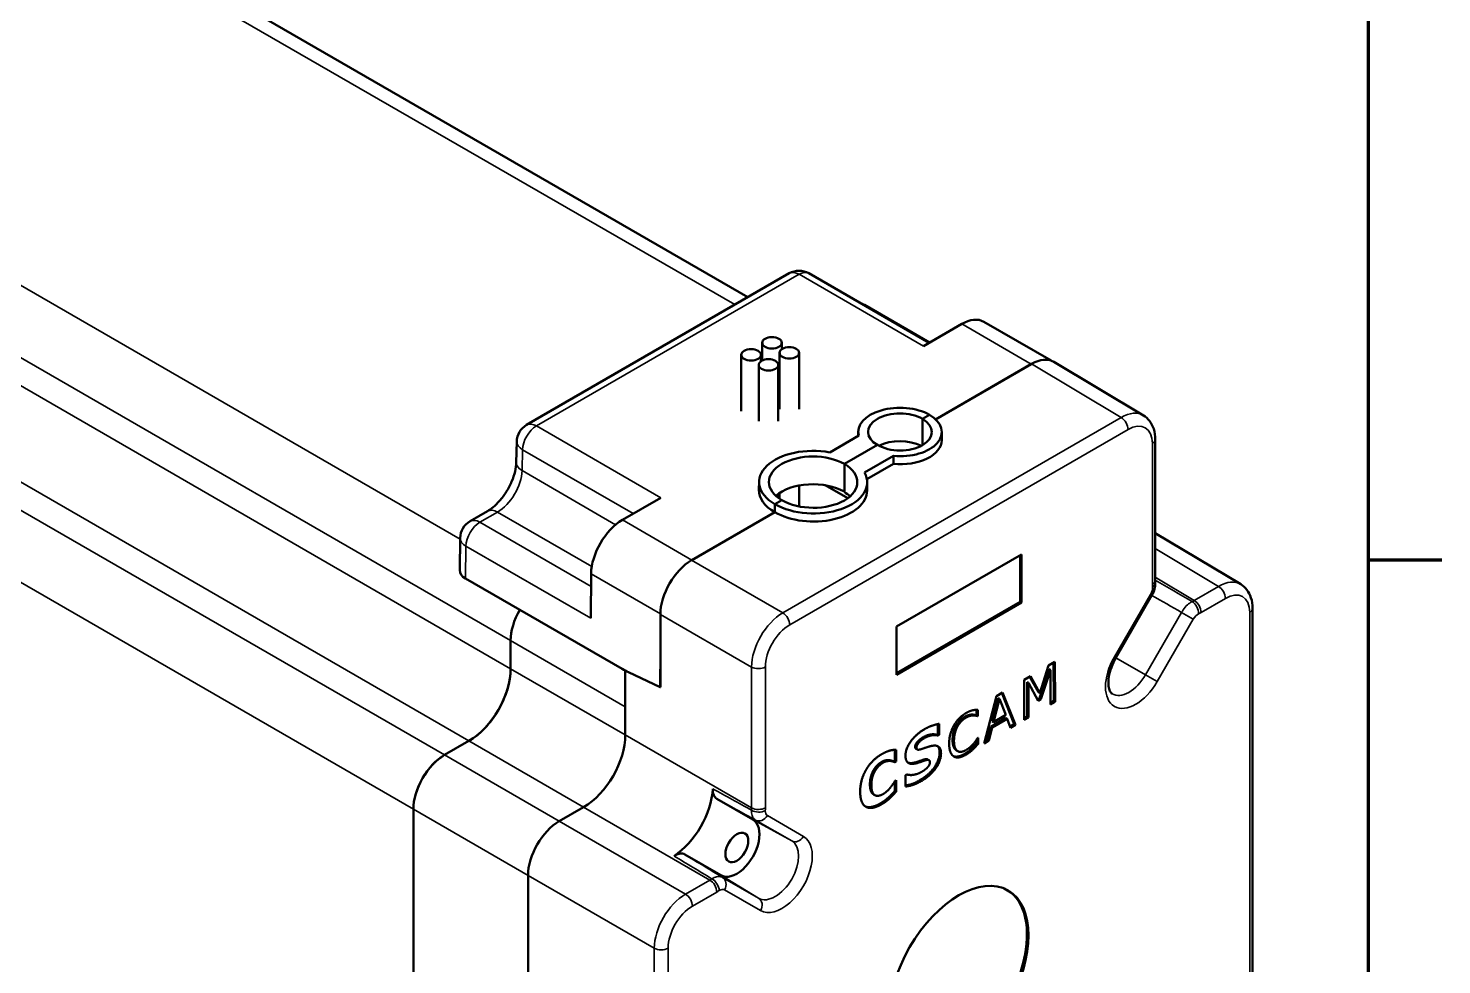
# Model space of a CAD drawing. Header units: millimetres. Extents: x 933 to 3019, y -139 to 594.
# Drawn here: x 1583 to 1726.8, y 410.6 to 505.9 of the extents above; entities that cross this region are included whole.
import ezdxf

# ---------------------------------------------------------------- set-up
doc = ezdxf.new("R2010")
doc.units = ezdxf.units.MM
doc.header["$LTSCALE"] = 2
doc.layers.get('0').update_dxf_attribs({"lineweight": 25})
for name, color, linetype, lineweight in [('경계(ISO)', 7, 'Continuous', 70), ('외형선(ISO)', 7, 'Continuous', 50), ('좁은 외형선(ISO)', 7, 'Continuous', 35)]:
    doc.layers.add(name, color=color, linetype=linetype, lineweight=lineweight)

# ---------------------------------------------------------------- blocks, each defined once
blk = doc.blocks.new('경계 Default Border')
at = {"layer": '경계(ISO)'}
blk.add_line((410, 222.75), (413.9, 222.75), dxfattribs=at)
at = {"layer": '경계(ISO)', "flags": 128}
blk.add_lwpolyline([(10, 10), (10, 287), (410, 287), (410, 10), (10, 10)], dxfattribs=at)

msp = doc.modelspace()

# ---------------------------------------------------------------- linework, layer by layer
at = {"layer": '외형선(ISO)'}
for p, q in [((1656.1807, 478.5132), (1584.0853, 520.1375)), ((1633.6631, 465.5127), (1660.3846, 480.9404)), ((1662.3846, 480.9404), (1674.6242, 473.8738)), ((1674.6738, 473.9024), (1668.0417, 477.7315)), ((1677.9431, 475.7899), (1674.0385, 473.5356)), ((1687.0275, 472.0669), (1680.1931, 476.0128)), ((1657.6297, 472.0652), (1657.6297, 473.8701)), ((1659.6297, 473.2194), (1659.6297, 473.8701)), ((1655.5084, 466.9298), (1655.5084, 472.6453)), ((1657.5084, 471.9946), (1657.5084, 472.6453)), ((1659.3975, 467.134), (1659.3975, 472.8494)), ((1661.3975, 467.134), (1661.3975, 472.8494)), ((1685.0422, 471.7236), (1675.2746, 466.0843)), ((1696.4324, 466.4837), (1687.3116, 471.935)), ((1657.2762, 465.9092), (1657.2762, 471.6247)), ((1659.2762, 465.9092), (1659.2762, 471.6247)), ((1685.0141, 471.7075), (1675.2746, 466.0843)), ((1674.6565, 466.544), (1673.9494, 466.1357)), ((1673.9494, 466.1357), (1674.6565, 466.544)), ((1673.9494, 463.4589), (1673.9494, 466.1357)), ((1667.4016, 464.8392), (1667.392, 464.3911)), ((1675.9013, 463.971), (1675.9013, 464.7875)), ((1632.6156, 461.6969), (1632.6636, 463.8258)), ((1667.4532, 464.4264), (1664.5088, 462.7264)), ((1669.3532, 463.4821), (1665.9944, 461.5429)), ((1665.9944, 461.5429), (1669.3532, 463.4821)), ((1697.629, 449.7074), (1697.629, 464.0321)), ((1668.0443, 460.6674), (1670.9888, 462.3673)), ((1670.9888, 461.5508), (1670.9888, 462.3673)), ((1665.9944, 458.6852), (1665.9944, 461.5429)), ((1670.9888, 461.5508), (1668.2862, 459.9905)), ((1657.3129, 459.745), (1657.2954, 458.9286)), ((1661.3975, 457.2251), (1661.3975, 459.3515)), ((1664.0534, 459.3821), (1666.3408, 458.0614)), ((1668.3124, 458.8616), (1668.3124, 459.6781)), ((1647.3169, 458.1079), (1643.4123, 455.8536)), ((1658.911, 456.6368), (1658.9234, 457.4604)), ((1659.6305, 457.8687), (1658.9234, 457.4604)), ((1658.9234, 457.4604), (1659.6305, 457.8687)), ((1658.9234, 456.6439), (1658.9234, 457.4604)), ((1659.2762, 458.0991), (1659.2762, 458.5112)), ((1659.3975, 458.0138), (1659.3975, 458.5937)), ((1629.6932, 456.7457), (1627.9074, 455.7146)), ((1658.9234, 456.6439), (1650.4554, 451.7549)), ((1658.911, 456.6368), (1650.4834, 451.7711)), ((1706.3319, 449.3016), (1697.629, 454.5032)), ((1626.9076, 454.0128), (1626.8579, 450.7267)), ((1671.2843, 445.0011), (1684.0122, 452.3496)), ((1683.8708, 452.2679), (1683.8708, 447.5322)), ((1684.0122, 452.3496), (1684.0122, 447.4506)), ((1640.2305, 450.3744), (1640.1964, 445.8462)), ((1643.3984, 440.6886), (1627.4436, 449.9001)), ((1683.8708, 447.5322), (1671.2843, 440.2654)), ((1684.0122, 447.4506), (1671.2843, 440.1021)), ((1684.0122, 447.4506), (1683.8708, 447.5322)), ((1693.6266, 441.8276), (1697.2953, 448.182)), ((1647.2735, 446.2438), (1647.2735, 438.8441)), ((1707.5285, 446.85), (1707.5285, 407.0981)), ((1671.2843, 440.1021), (1671.2843, 445.0011)), ((1632.0399, 440.7145), (1632.0399, 443.5722)), ((1632.0399, 440.7145), (1632.0399, 443.5722)), ((1647.2735, 442.5694), (1647.2454, 438.8279)), ((1643.7071, 440.5104), (1643.7143, 440.5145)), ((1643.8824, 440.4285), (1643.7071, 440.5104)), ((1643.7071, 433.9782), (1643.7071, 440.5104)), ((1647.2454, 438.8279), (1644.0149, 440.364)), ((1686.8159, 440.6617), (1685.8496, 437.7028)), ((1685.8742, 438.2393), (1686.772, 441.038)), ((1686.9574, 440.58), (1685.9911, 437.6212)), ((1686.772, 441.038), (1687.4242, 441.42)), ((1686.9574, 440.58), (1686.8159, 440.6617)), ((1686.9794, 437.0769), (1686.9574, 440.58)), ((1687.2839, 441.3378), (1687.3084, 437.4341)), ((1687.4242, 441.42), (1687.4498, 437.3524)), ((1647.2454, 438.8279), (1647.2735, 438.8441)), ((1684.2784, 439.5776), (1684.9191, 439.9528)), ((1684.304, 435.5099), (1684.2784, 439.5776)), ((1684.7207, 439.27), (1684.5792, 439.3517)), ((1684.5792, 439.3517), (1684.6012, 435.8485)), ((1684.7207, 439.27), (1684.7426, 435.7669)), ((1685.7111, 437.4572), (1684.7207, 439.27)), ((1684.8468, 439.9105), (1685.7328, 438.3209)), ((1684.9191, 439.9528), (1685.8742, 438.2393)), ((1680.2101, 433.1151), (1681.4717, 437.9366)), ((1681.6363, 437.7243), (1681.0254, 435.3602)), ((1681.7777, 437.6426), (1681.1669, 435.2785)), ((1681.4717, 437.9366), (1682.1009, 438.3051)), ((1681.7777, 437.6426), (1681.6363, 437.7243)), ((1682.4108, 436.0071), (1681.7777, 437.6426)), ((1682.0123, 438.2533), (1683.2722, 435.073)), ((1682.1009, 438.3051), (1683.4136, 434.9914)), ((1685.8496, 437.7028), (1685.643, 437.5818)), ((1685.9911, 437.6212), (1685.7111, 437.4572)), ((1685.8742, 438.2393), (1685.7328, 438.3209)), ((1685.9911, 437.6212), (1685.8496, 437.7028)), ((1687.3084, 437.4341), (1686.9783, 437.2408)), ((1687.4498, 437.3524), (1686.9794, 437.0769)), ((1687.4498, 437.3524), (1687.3084, 437.4341)), ((1643.7071, 433.9784), (1643.7071, 436.8361)), ((1679.4443, 435.9868), (1679.4096, 435.9665)), ((1679.5511, 435.8848), (1679.4096, 435.9665)), ((1679.4408, 436.541), (1679.4443, 435.9868)), ((1679.5857, 435.9051), (1679.4443, 435.9868)), ((1679.5857, 435.9051), (1679.5511, 435.8848)), ((1679.5817, 436.546), (1679.5857, 435.9051)), ((1681.1669, 435.2785), (1682.4108, 436.0071)), ((1684.6012, 435.8485), (1684.3029, 435.6738)), ((1684.7426, 435.7669), (1684.304, 435.5099)), ((1684.7426, 435.7669), (1684.6012, 435.8485)), ((1675.498, 435.0813), (1675.5044, 434.0608)), ((1675.6388, 435.1028), (1675.6458, 433.9791)), ((1680.8812, 434.8058), (1680.5448, 433.4757)), ((1681.0226, 434.7241), (1680.6863, 433.394)), ((1682.4195, 435.7068), (1680.8812, 434.8058)), ((1681.0226, 434.7241), (1680.8812, 434.8058)), ((1682.5609, 435.6251), (1681.0226, 434.7241)), ((1681.1669, 435.2785), (1681.0254, 435.3602)), ((1682.5609, 435.6251), (1682.4195, 435.7068)), ((1682.9143, 434.699), (1682.5609, 435.6251)), ((1683.2722, 435.073), (1682.863, 434.8334)), ((1683.4136, 434.9914), (1682.9143, 434.699)), ((1683.4136, 434.9914), (1683.2722, 435.073)), ((1627.7972, 433.366), (1625.3224, 431.9372)), ((1627.7972, 433.366), (1625.3224, 431.9372)), ((1673.6066, 433.2367), (1673.4652, 433.3183)), ((1675.5044, 434.0608), (1675.3867, 433.9918)), ((1675.5281, 433.9102), (1675.3867, 433.9918)), ((1675.6458, 433.9791), (1675.5044, 434.0608)), ((1675.6458, 433.9791), (1675.5281, 433.9102)), ((1679.4598, 433.5092), (1679.4621, 433.1411)), ((1679.6036, 433.0595), (1679.4621, 433.1411)), ((1679.5649, 433.6734), (1679.5996, 433.6937)), ((1679.5996, 433.6937), (1679.6036, 433.0595)), ((1680.6863, 433.394), (1680.2101, 433.1151)), ((1680.5448, 433.4757), (1680.2609, 433.3094)), ((1680.6863, 433.394), (1680.5448, 433.4757)), ((1671.1136, 432.4579), (1671.1204, 431.3641)), ((1671.2544, 432.4659), (1671.2618, 431.2824)), ((1673.4244, 432.4971), (1673.283, 432.5787)), ((1674.6107, 431.4052), (1674.4693, 431.4868)), ((1677.531, 432.3252), (1677.3896, 432.4069)), ((1670.6602, 431.33), (1670.5188, 431.4116)), ((1671.1204, 431.3641), (1670.9957, 431.2911)), ((1671.1372, 431.2094), (1670.9957, 431.2911)), ((1671.2618, 431.2824), (1671.1204, 431.3641)), ((1671.2618, 431.2824), (1671.1372, 431.2094)), ((1671.1335, 429.2767), (1671.1397, 428.2999)), ((1671.1595, 429.3188), (1671.2738, 429.3858)), ((1671.2738, 429.3858), (1671.2811, 428.2183)), ((1672.2024, 429.8947), (1672.3236, 429.9657)), ((1672.2097, 428.7272), (1672.2024, 429.8947)), ((1653.0246, 427.4701), (1656.6846, 425.357)), ((1669.1038, 427.8491), (1668.9624, 427.9307)), ((1670.6733, 427.5824), (1670.5319, 427.664)), ((1671.2811, 428.2183), (1671.1397, 428.2999)), ((1622.1404, 426.4258), (1622.1404, 386.4175)), ((1622.1404, 426.4258), (1622.1404, 386.4175)), ((1636.9895, 425.201), (1639.4647, 426.63)), ((1639.4645, 426.6299), (1636.9896, 425.2011)), ((1653.4196, 419.7019), (1649.7596, 421.8149)), ((1633.8076, 379.6812), (1633.8076, 419.6899)), ((1633.8076, 419.6897), (1633.8076, 379.6814)), ((1647.9931, 416.0388), (1647.9931, 416.0371)), ((1646.747, 413.1981), (1646.7454, 413.199)), ((1648.0667, 412.4754), (1648.0667, 412.4754))]:
    msp.add_line(p, q, dxfattribs=at)
for centre, start, end in [((1661.3846, 479.2083), 60, 120), ((1667.0417, 475.9994), 60, 72.778328), ((1634.6631, 463.7806), 120, 178.706728), ((1628.9074, 453.9826), 120, 179.134019)]:
    msp.add_arc(centre, 2, start, end, dxfattribs=at)
for centre, major_axis, ratio, start_param, end_param in [((1677.9431, 472.1157), (2.25, 3.8971), 0.57735027, 0, 0.78539816), ((1685.0419, 468.0491), (2.2502, 3.8974), 0.5773063, 6.27445933, 7.06854539), ((1671.6513, 464.8089), (-4.25, 0), 0.57735027, 3.92699082, 6.43970855), ((1671.6513, 464.8089), (-3.25, 0), 0.57735027, 3.92699082, 7.06858347), ((1671.6513, 464.8089), (-3.25, 0.0248), 0.58236636, 0.78983831, 3.93143096), ((1671.6513, 464.8089), (-4.25, 0.0324), 0.58236636, 1.41871323, 3.93143096), ((1662.8124, 459.7058), (-5.5, 0), 0.57735027, 4.39885265, 7.06858347), ((1671.6513, 461.9512), (-3.3111, 0), 0.57735027, 3.99531046, 5.4209226), ((1671.6513, 463.9924), (4.25, -0.0324), 0.58236636, 4.56030589, 6.28762545), ((1662.8124, 459.7058), (-4.5, 0), 0.57735027, 3.92699082, 7.06858347), ((1662.8124, 459.7058), (-5.4999, 0.0419), 0.58236636, 0.78983831, 3.45956913), ((1662.8124, 459.7058), (-4.5, 0.0343), 0.58236636, 0.78983831, 3.93143096), ((1662.8124, 458.8893), (-5.5175, 0), 0.57735027, 6.2708424, 7.06858347), ((1662.8124, 458.8893), (5.4999, -0.0419), 0.58236636, 3.93143096, 6.28762545), ((1662.8124, 456.8481), (-4.5611, 0), 0.57735027, 3.940297, 5.69498417), ((1662.8124, 456.8481), (4.5, -0.0343), 0.58236636, 0.58108444, 0.78983831), ((1643.4123, 452.1794), (-2.25, -3.8971), 0.57735027, 3.92699082, 5.4890605), ((1650.4556, 448.0807), (-2.25, -3.8971), 0.57739424, 3.92702889, 5.49774907), ((1628.858, 450.7166), (-2.0002, 0), 0.5773063, 6.27445933, 7.06854539), ((1635.2219, 445.4094), (2.25, 3.8971), 0.57735027, 1.57079633, 2.35619449), ((1635.2219, 445.4094), (-2.25, -3.8971), 0.57735027, 4.71238898, 5.49778714), ((1657.4957, 443.9805), (0.375, 0.6495), 0.57735027, 6.2689484, 6.27112488), ((1657.4957, 443.9805), (-0.375, -0.6495), 0.57735027, 0.02587058, 0.0283316), ((1627.7972, 438.265), (3, 5.1962), 0.57735027, 3.92699082, 5.49778714), ((1627.7972, 438.265), (-3, -5.1962), 0.57735027, 0.78539816, 2.35619449), ((1643.4601, 448.8892), (-4.9339, 8.6983), 0.58236636, 2.36063464, 2.4479011), ((1639.4645, 431.5289), (3, 5.1962), 0.57735027, 3.92699082, 5.49778714), ((1639.4643, 431.529), (3, 5.1962), 0.57739424, 3.92702889, 5.49774907), ((1625.3224, 428.2629), (2.25, 3.8971), 0.57735027, 0.78539816, 2.35619449), ((1625.3224, 428.2629), (-2.25, -3.8971), 0.57735027, 3.92699082, 5.49778714), ((1648.3803, 426.3814), (-3, -5.1962), 0.57739424, 0.8524739, 2.28911875), ((1636.9897, 421.5268), (-2.25, -3.8971), 0.57739424, 3.92702889, 5.49774907), ((1655.0521, 422.5294), (1.6325, 2.8276), 0.57735027, 3.14159265, 6.28318531), ((1677.5068, 409.5652), (5, 8.6603), 0.57735027, 3.09379864, 6.33097932)]:
    msp.add_ellipse(centre, major_axis=major_axis, ratio=ratio, start_param=start_param, end_param=end_param, dxfattribs=at)
for centre, major_axis in [((1656.5084, 472.6453), (-1, 0)), ((1658.6297, 473.8701), (-1, 0)), ((1660.3975, 472.8494), (-1, 0)), ((1658.2762, 471.6247), (-1, 0)), ((1655.0521, 422.5294), (0.825, 1.4289)), ((1677.6483, 409.4835), (5.0087, 8.6754))]:
    msp.add_ellipse(centre, major_axis=major_axis, ratio=0.57735027, dxfattribs=at)
for points, degree, knots in [([(1696.4324, 466.4837), (1696.6752, 466.3385), (1696.888, 466.1428), (1697.2385, 465.6809), (1697.3755, 465.4066), (1697.5763, 464.7789), (1697.629, 464.4119), (1697.629, 464.0321)], 3, [0.000114068, 0.000114068, 0.000114068, 0.000114068, 0.105850468, 0.105850468, 0.218264094, 0.218264094, 0.347550201, 0.347550201, 0.347550201, 0.347550201]), ([(1629.6932, 456.7457), (1629.8695, 456.8475), (1630.0677, 456.9865), (1630.4817, 457.3338), (1630.7026, 457.5502), (1631.1523, 458.0617), (1631.384, 458.3703), (1631.8012, 459.0294), (1631.9897, 459.3896), (1632.2905, 460.0959), (1632.4083, 460.4518), (1632.5676, 461.1171), (1632.6097, 461.4366), (1632.6156, 461.6969)], 3, [0, 0, 0, 0, 0.093864143, 0.093864143, 0.195102064, 0.195102064, 0.31034825, 0.31034825, 0.429528415, 0.429528415, 0.546866284, 0.546866284, 0.66543439, 0.66543439, 0.66543439, 0.66543439]), ([(1697.6344, 449.4653), (1697.6439, 449.2575), (1697.6181, 449.0437), (1697.5063, 448.6115), (1697.4139, 448.3874), (1697.2953, 448.182)], 3, [0, 0, 0, 0, 0.066084122, 0.066084122, 0.137227513, 0.137227513, 0.137227513, 0.137227513]), ([(1706.3319, 449.3016), (1706.5747, 449.1564), (1706.7875, 448.9608), (1707.1379, 448.4988), (1707.275, 448.2245), (1707.4758, 447.5968), (1707.5285, 447.2298), (1707.5285, 446.85)], 3, [0.000114068, 0.000114068, 0.000114068, 0.000114068, 0.105850468, 0.105850468, 0.218264094, 0.218264094, 0.347550201, 0.347550201, 0.347550201, 0.347550201]), ([(1693.6266, 441.8276), (1693.4438, 441.511), (1693.2879, 441.179), (1693.0465, 440.524), (1692.9605, 440.201), (1692.8622, 439.6078), (1692.8483, 439.3367), (1692.8774, 438.8787), (1692.919, 438.6904), (1693.0285, 438.3984), (1693.0953, 438.3013), (1693.1889, 438.2064), (1693.2197, 438.1825), (1693.2522, 438.1628)], 3, [5.49778714, 5.49778714, 5.49778714, 5.49778714, 5.78762421, 5.78762421, 6.07470161, 6.07470161, 6.35400238, 6.35400238, 6.62515786, 6.62515786, 6.91122077, 6.91122077, 7.05624056, 7.05624056, 7.05624056, 7.05624056]), ([(1674.4693, 431.4868), (1674.4569, 431.4939), (1674.3245, 431.546), (1674.0955, 431.4759)], 2, [0.440909689, 0.440909689, 0.440909689, 0.5, 1, 1, 1]), ([(1678.2638, 432.0693), (1677.8771, 431.8428), (1677.2889, 431.7314), (1677.078, 431.8221)], 2, [0, 0, 0, 0.5, 0.932667357, 0.932667357, 0.932667357]), ([(1668.5982, 428.927), (1668.6011, 428.4688), (1668.8169, 428.0147), (1668.9624, 427.9307)], 2, [0, 0, 0, 0.5, 0.942570814, 0.942570814, 0.942570814]), ([(1673.7227, 429.3979), (1673.1963, 429.0896), (1672.4914, 428.8673), (1672.2091, 428.8261)], 2, [0, 0, 0, 0.5, 0.899073526, 0.899073526, 0.899073526]), ([(1653.0246, 427.4701), (1652.9543, 427.5107), (1652.8916, 427.564), (1652.7823, 427.6958), (1652.7364, 427.7744), (1652.6649, 427.9531), (1652.6395, 428.0525), (1652.6107, 428.2657), (1652.6069, 428.3785), (1652.6136, 428.4969)], 3, [0, 0, 0, 0, 0.042171438, 0.042171438, 0.085324384, 0.085324384, 0.128477603, 0.128477603, 0.17064839, 0.17064839, 0.17064839, 0.17064839]), ([(1669.6427, 427.0032), (1669.1682, 426.7253), (1668.3936, 426.5845), (1668.1168, 426.707)], 2, [0, 0, 0, 0.5, 0.965822528, 0.965822528, 0.965822528]), ([(1648.6648, 421.6575), (1648.764, 421.7224), (1648.8636, 421.7755), (1649.0627, 421.8572), (1649.1615, 421.885), (1649.3519, 421.9124), (1649.443, 421.9119), (1649.6118, 421.8832), (1649.6893, 421.8555), (1649.7596, 421.8149)], 3, [0, 0, 0, 0, 0.042170845, 0.042170845, 0.085324125, 0.085324125, 0.12847713, 0.12847713, 0.170648627, 0.170648627, 0.170648627, 0.170648627])]:
    msp.add_open_spline(points, degree=degree, knots=knots, dxfattribs=at)
for points, degree in [([(1697.629, 449.7074), (1697.629, 449.6252), (1697.6309, 449.5444), (1697.6344, 449.4653)], 3), ([(1677.1297, 434.9232), (1677.3531, 435.3207), (1677.9921, 435.9749), (1678.3817, 436.2031)], 2), ([(1678.2114, 435.8046), (1677.943, 435.6474), (1677.5142, 435.1963), (1677.3453, 434.8874)], 2), ([(1679.4096, 435.9665), (1679.1135, 436.0763), (1678.5376, 435.9956), (1678.2114, 435.8046)], 2), ([(1679.5511, 435.8848), (1679.2549, 435.9947), (1678.679, 435.914), (1678.3529, 435.723)], 2), ([(1678.3817, 436.2031), (1678.6645, 436.3688), (1679.2341, 436.5424), (1679.5817, 436.546)], 2), ([(1672.2143, 431.8773), (1672.21, 432.5587), (1673.2678, 434.0421), (1674.1025, 434.531)], 2), ([(1674.1025, 434.531), (1674.5216, 434.7764), (1675.3401, 435.0678), (1675.6388, 435.1028)], 2), ([(1676.6604, 433.0754), (1676.6573, 433.5801), (1676.9005, 434.5157), (1677.1297, 434.9232)], 2), ([(1677.3453, 434.8874), (1677.1821, 434.5852), (1677.0042, 433.8544), (1677.0068, 433.4427)], 2), ([(1677.4867, 434.8057), (1677.3235, 434.5035), (1677.1456, 433.7728), (1677.1482, 433.361)], 2), ([(1678.3529, 435.723), (1678.0844, 435.5658), (1677.6557, 435.1147), (1677.4867, 434.8057)], 2), ([(1673.4652, 433.3183), (1673.3547, 433.2056), (1673.1966, 432.9131), (1673.1974, 432.7856)], 2), ([(1673.6066, 433.2367), (1673.4961, 433.124), (1673.338, 432.8314), (1673.3388, 432.7039)], 2), ([(1673.9979, 433.7343), (1673.8593, 433.6532), (1673.5895, 433.4511), (1673.4652, 433.3183)], 2), ([(1674.1393, 433.6527), (1674.0008, 433.5715), (1673.7309, 433.3695), (1673.6066, 433.2367)], 2), ([(1675.3867, 433.9918), (1675.1289, 434.0768), (1674.3858, 433.9615), (1673.9979, 433.7343)], 2), ([(1675.5281, 433.9102), (1675.2703, 433.9952), (1674.5272, 433.8799), (1674.1393, 433.6527)], 2), ([(1674.8673, 432.8593), (1675.3568, 432.958), (1675.8248, 432.6002), (1675.828, 432.0942)], 2), ([(1677.1553, 431.7721), (1676.9256, 431.8976), (1676.6637, 432.5474), (1676.6604, 433.0754)], 2), ([(1677.0068, 433.4427), (1677.0094, 433.0143), (1677.2153, 432.5184), (1677.3753, 432.4154)], 2), ([(1677.1482, 433.361), (1677.1509, 432.9327), (1677.3567, 432.4367), (1677.5167, 432.3338)], 2), ([(1678.3764, 432.4407), (1678.7169, 432.6401), (1679.3098, 433.2573), (1679.5649, 433.6734)], 2), ([(1679.4621, 433.1411), (1679.3327, 432.9986), (1679.1227, 432.7623), (1678.9499, 432.5978)], 2), ([(1679.6036, 433.0595), (1679.4741, 432.917), (1679.2641, 432.6807), (1679.0914, 432.5162)], 2), ([(1668.1807, 430.3937), (1668.4558, 430.8787), (1669.2709, 431.7121), (1669.7557, 431.996)], 2), ([(1669.7557, 431.996), (1670.0224, 432.1522), (1670.4523, 432.336), (1670.6362, 432.3877)], 2), ([(1670.6362, 432.3877), (1670.8271, 432.4355), (1671.1363, 432.4607), (1671.2544, 432.4659)], 2), ([(1673.2274, 431.071), (1672.6928, 430.9578), (1672.2175, 431.3673), (1672.2143, 431.8773)], 2), ([(1674.0955, 431.4759), (1673.8561, 431.3997), (1673.322, 431.2029), (1673.086, 431.1526)], 2), ([(1673.1974, 432.7856), (1673.1984, 432.6275), (1673.283, 432.5787)], 2), ([(1673.3388, 432.7039), (1673.34, 432.5087), (1673.5976, 432.4516), (1673.9549, 432.5768)], 2), ([(1675.6866, 432.1758), (1675.6911, 431.4546), (1674.6335, 429.9314), (1673.7227, 429.3979)], 2), ([(1675.828, 432.0942), (1675.8325, 431.373), (1674.775, 429.8497), (1673.8641, 429.3163)], 2), ([(1673.9549, 432.5768), (1674.1873, 432.657), (1674.6208, 432.8069), (1674.8673, 432.8593)], 2), ([(1675.4644, 432.8487), (1675.6835, 432.6654), (1675.6866, 432.1758)], 2), ([(1678.4053, 431.9877), (1678.0185, 431.7612), (1677.3878, 431.6417), (1677.1553, 431.7721)], 2), ([(1677.3753, 432.4154), (1677.3824, 432.411), (1677.3896, 432.4069)], 2), ([(1677.5167, 432.3338), (1677.6854, 432.2293), (1678.131, 432.297), (1678.3764, 432.4407)], 2), ([(1678.9499, 432.5978), (1678.806, 432.4602), (1678.4659, 432.1877), (1678.2638, 432.0693)], 2), ([(1679.0914, 432.5162), (1678.9474, 432.3785), (1678.6073, 432.106), (1678.4053, 431.9877)], 2), ([(1667.6037, 428.1841), (1667.6, 428.7658), (1667.8954, 429.8866), (1668.1807, 430.3937)], 2), ([(1668.9679, 430.3913), (1668.7994, 430.1047), (1668.5955, 429.3654), (1668.5982, 428.927)], 2), ([(1669.1093, 430.3097), (1668.9408, 430.023), (1668.7369, 429.2837), (1668.7397, 428.8454)], 2), ([(1669.7865, 431.2307), (1669.5579, 431.0968), (1669.1399, 430.684), (1668.9679, 430.3913)], 2), ([(1669.9279, 431.149), (1669.6993, 431.0152), (1669.2813, 430.6024), (1669.1093, 430.3097)], 2), ([(1670.5188, 431.4116), (1670.3588, 431.4219), (1669.9943, 431.3524), (1669.7865, 431.2307)], 2), ([(1670.6602, 431.33), (1670.5002, 431.3403), (1670.1357, 431.2707), (1669.9279, 431.149)], 2), ([(1670.9957, 431.2911), (1670.9156, 431.3241), (1670.6718, 431.3973), (1670.5188, 431.4116)], 2), ([(1671.1372, 431.2094), (1671.057, 431.2425), (1670.8132, 431.3156), (1670.6602, 431.33)], 2), ([(1672.3236, 429.9657), (1672.6615, 429.8517), (1673.5052, 430.0099), (1673.8931, 430.2371)], 2), ([(1673.086, 431.1526), (1672.693, 431.0694), (1672.4605, 431.158)], 2), ([(1674.2369, 431.3943), (1673.9975, 431.3181), (1673.4635, 431.1212), (1673.2274, 431.071)], 2), ([(1673.8931, 430.2371), (1673.9935, 430.2959), (1674.3154, 430.5244), (1674.419, 430.6291)], 2), ([(1674.7039, 431.2078), (1674.7028, 431.3712), (1674.4659, 431.4644), (1674.2369, 431.3943)], 2), ([(1674.419, 430.6291), (1674.5433, 430.7619), (1674.7049, 431.0365), (1674.7039, 431.2078)], 2), ([(1668.7397, 428.8454), (1668.7425, 428.3872), (1668.9715, 427.9054), (1669.1423, 427.8294)], 2), ([(1669.9548, 427.9694), (1670.1522, 428.085), (1670.5427, 428.4497), (1670.7082, 428.6666)], 2), ([(1670.7082, 428.6666), (1670.8462, 428.8394), (1671.0838, 429.1945), (1671.1595, 429.3188)], 2), ([(1673.8641, 429.3163), (1673.3377, 429.0079), (1672.5537, 428.7607), (1672.2097, 428.7272)], 2), ([(1668.2182, 426.6443), (1667.9287, 426.7947), (1667.6076, 427.5625), (1667.6037, 428.1841)], 2), ([(1669.1423, 427.8294), (1669.3166, 427.7516), (1669.747, 427.8477), (1669.9548, 427.9694)], 2), ([(1670.5319, 427.664), (1670.3245, 427.4746), (1669.9613, 427.1898), (1669.6427, 427.0032)], 2), ([(1670.6733, 427.5824), (1670.4659, 427.3929), (1670.1027, 427.1082), (1669.7841, 426.9216)], 2), ([(1671.1397, 428.2999), (1670.9809, 428.1269), (1670.6908, 427.8131), (1670.5319, 427.664)], 2), ([(1671.2811, 428.2183), (1671.1223, 428.0453), (1670.8323, 427.7314), (1670.6733, 427.5824)], 2), ([(1669.7841, 426.9216), (1669.3096, 426.6437), (1668.5076, 426.4979), (1668.2182, 426.6443)], 2)]:
    msp.add_open_spline(points, degree=degree, dxfattribs=at)
at = {"layer": '좁은 외형선(ISO)'}
for p, q in [((1654.8627, 477.7523), (1581.8353, 519.9147)), ((1547.1871, 499.9105), (1626.9057, 453.8849)), ((1632.0399, 443.5722), (1544.0051, 494.3992)), ((1544.0051, 491.5414), (1632.0399, 440.7145)), ((1627.7972, 433.366), (1539.7624, 484.1929)), ((1537.2876, 482.7641), (1625.3224, 431.9372)), ((1661.3846, 480.8413), (1634.6631, 465.4136)), ((1674.0385, 473.5356), (1661.3846, 480.8413)), ((1622.1404, 426.4258), (1534.1056, 477.2527)), ((1677.9431, 475.7899), (1685.0141, 471.7075)), ((1685.0422, 471.7236), (1694.1604, 466.2738)), ((1659.7342, 446.3978), (1694.1604, 466.2738)), ((1634.6631, 465.4136), (1647.3169, 458.1079)), ((1694.8614, 465.0526), (1660.4352, 445.1767)), ((1697.3362, 449.2992), (1697.3362, 463.6238)), ((1633.2491, 462.9928), (1633.2011, 460.8639)), ((1644.5134, 456.4893), (1633.2491, 462.9928)), ((1633.2011, 460.8639), (1642.7216, 455.3672)), ((1630.6932, 456.6466), (1628.9074, 455.6156)), ((1640.293, 451.1042), (1630.6932, 456.6466)), ((1628.9074, 455.6156), (1640.2208, 449.0838)), ((1650.4834, 451.7711), (1643.4123, 455.8536)), ((1627.4932, 453.1804), (1627.4436, 449.9001)), ((1640.1964, 445.8462), (1627.4932, 453.1804)), ((1659.7342, 446.3978), (1650.4554, 451.7549)), ((1697.629, 452.9354), (1704.0599, 449.0917)), ((1640.2305, 450.3744), (1647.274, 446.3078)), ((1701.5848, 447.6627), (1697.629, 450.027)), ((1701.5848, 447.6627), (1704.0599, 449.0917)), ((1693.4677, 441.9194), (1697.1364, 448.2738)), ((1697.2953, 448.182), (1697.1364, 448.2738)), ((1704.7609, 447.8706), (1702.2857, 446.4416)), ((1647.2735, 446.2438), (1656.5524, 440.8867)), ((1696.6342, 440.0912), (1700.3029, 446.4456)), ((1700.3029, 446.4456), (1701.4976, 445.7559)), ((1707.2356, 406.6898), (1707.2356, 446.4418)), ((1701.4976, 445.7559), (1697.8288, 439.4015)), ((1643.7071, 436.8361), (1632.0399, 443.5722)), ((1693.6266, 441.8276), (1693.4677, 441.9194)), ((1696.6342, 440.0912), (1693.6266, 441.8276)), ((1632.0399, 440.7145), (1643.7071, 433.9784)), ((1656.5524, 426.562), (1656.5524, 440.8867)), ((1657.9604, 440.8902), (1657.9604, 426.5656)), ((1696.6342, 440.0912), (1697.8288, 439.4015)), ((1678.3529, 435.723), (1678.2114, 435.8046)), ((1677.4867, 434.8057), (1677.3453, 434.8874)), ((1639.4645, 426.6299), (1627.7972, 433.366)), ((1656.5524, 426.562), (1643.7071, 433.9782)), ((1674.1393, 433.6527), (1673.9979, 433.7343)), ((1677.1482, 433.361), (1677.0068, 433.4427)), ((1625.3224, 431.9372), (1636.9896, 425.2011)), ((1673.3388, 432.7039), (1673.1974, 432.7856)), ((1674.2369, 431.3943), (1674.0955, 431.4759)), ((1675.828, 432.0942), (1675.6866, 432.1758)), ((1677.1553, 431.7721), (1677.1301, 431.7867)), ((1677.5167, 432.3338), (1677.3753, 432.4154)), ((1678.4053, 431.9877), (1678.2638, 432.0693)), ((1679.0914, 432.5162), (1678.9499, 432.5978)), ((1669.1093, 430.3097), (1668.9679, 430.3913)), ((1669.9279, 431.149), (1669.7865, 431.2307)), ((1673.2274, 431.071), (1673.086, 431.1526)), ((1668.7397, 428.8454), (1668.5982, 428.927)), ((1673.8641, 429.3163), (1673.7227, 429.3979)), ((1633.8076, 419.6897), (1622.1404, 426.4258)), ((1639.4647, 426.63), (1652.3099, 419.2138)), ((1658.1601, 425.7708), (1661.8288, 423.6527)), ((1668.2182, 426.6443), (1668.1569, 426.6797)), ((1669.7841, 426.9216), (1669.6427, 427.0032)), ((1649.8347, 417.7848), (1636.9895, 425.201)), ((1660.6342, 423.1879), (1656.6846, 425.357)), ((1660.6342, 423.1879), (1656.9654, 425.306)), ((1633.8076, 419.6899), (1646.6529, 412.2737)), ((1649.8347, 417.7848), (1652.3099, 419.2138)), ((1657.2728, 417.366), (1653.4196, 419.7019)), ((1653.6041, 419.4841), (1657.2728, 417.366)), ((1653.0108, 417.9927), (1650.5357, 416.5637)), ((1657.4677, 416.0989), (1653.799, 418.2171)), ((1646.6529, 372.5217), (1646.6529, 412.2737)), ((1648.0609, 412.2772), (1648.0609, 372.5252))]:
    msp.add_line(p, q, dxfattribs=at)
for centre, major_axis, ratio, start_param, end_param in [((1661.3846, 479.2083), (-1, 1.7321), 0.57735027, 5.49778714, 6.28318531), ((1661.3846, 479.2083), (1, 1.7321), 0.57735027, 0, 0.78539816), ((1667.0417, 475.9994), (1, 1.7321), 0.57735027, 0, 0.2230239), ((1694.1541, 462.6029), (2.2632, 3.8897), 0.5773215, 6.2767499, 7.07048428), ((1694.1543, 465.4609), (-0.5, 0.866), 0.57735027, 3.92699082, 5.4890605), ((1634.6631, 463.7806), (-1, -1.7321), 0.57735027, 3.92699082, 5.48033385), ((1634.6631, 463.7806), (-1, 1.7321), 0.57735027, 5.49778714, 6.28318531), ((1694.8612, 462.1947), (1.7501, 3.0313), 0.5773063, 5.49782522, 7.06854539), ((1634.6631, 463.7806), (-1.9995, 0.0451), 0.57220209, 0, 0.79829628), ((1696.629, 464.0321), (1, 0), 0.57735027, 5.49778714, 6.28318531), ((1634.6151, 461.6518), (-1.9995, 0.0451), 0.57220209, 0, 0.79829628), ((1630.7272, 459.4848), (1.7855, 3.0105), 0.56937987, 3.93366173, 5.48700476), ((1630.6932, 455.0136), (-1, 1.7321), 0.57735027, 5.49778714, 6.28318531), ((1628.9074, 453.9826), (-1, -1.7321), 0.57735027, 3.92699082, 5.4890605), ((1628.9074, 453.9826), (-1, 1.7321), 0.57735027, 5.49778714, 6.28318531), ((1628.9074, 453.9826), (-1.9998, 0.0302), 0.5773063, 0, 0.79408607), ((1696.6363, 448.5624), (0.5, 0.8661), 0.5773494, 4.71244602, 5.54873673), ((1696.629, 449.7074), (1, 0), 0.57735027, 5.49778714, 6.28318531), ((1702.2861, 452.1575), (3.5003, 6.0626), 0.5773063, 2.35623257, 2.40719061), ((1696.6355, 449.42), (0.999, 0.0453), 0.60600884, 5.47097603, 6.28318531), ((1486.2871, 581.2417), (-324.2519, 193.7404), 0.01588409, 2.29018137, 2.30548969), ((1704.0536, 445.4209), (2.2632, 3.8897), 0.5773215, 6.2767499, 7.07048428), ((1704.0538, 448.2788), (-0.5, 0.866), 0.57735027, 3.92699082, 5.4890605), ((1485.312, 581.8047), (-325.2515, 194.3184), 0.02111426, 2.29320675, 2.30548939), ((1701.579, 452.5657), (2.9872, 5.2042), 0.57728921, 3.87454078, 3.92549883), ((1701.3265, 446.7117), (-0.4603, 0.8878), 0.60600884, 3.95380193, 5.51543846), ((1701.5786, 446.8498), (-0.5, 0.866), 0.57735027, 3.92699082, 5.4890605), ((1704.7607, 445.0126), (1.7501, 3.0313), 0.5773063, 5.49782522, 7.06854539), ((1659.7282, 442.7272), (2.25, 3.8971), 0.57513555, 0.78543624, 2.35615641), ((1659.7281, 445.5849), (-0.5, 0.866), 0.57735027, 3.92699082, 5.4890605), ((1701.9976, 445.4671), (-0.5, -0.8661), 0.57735114, 3.87604072, 4.71233112), ((1702.2861, 452.1575), (3.5003, 6.0626), 0.5773063, 3.8759947, 3.92695274), ((1706.5285, 446.85), (1, 0), 0.57735027, 5.49778714, 6.28318531), ((1660.4353, 442.3189), (-1.75, -3.0311), 0.57739424, 3.92702889, 5.49774907), ((1695.6483, 440.6604), (-2.1806, -3.7769), 0.57735027, 4.71238898, 7.85398163), ((1657.2533, 441.2985), (1, 0), 0.57735027, 3.93571746, 5.49778714), ((1694.9535, 441.0615), (-1.6807, -2.911), 0.57735027, 6.2708424, 7.85398163), ((1433.2208, 550.6038), (-329.923, 183.5532), 0.00014668, 2.29834757, 2.31442719), ((1432.2456, 548.8578), (-330.9333, 181.8275), 0.00025918, 2.3013021, 2.31740464), ((1652.3033, 424.1164), (-3, -5.1962), 0.57908825, 2.30519837, 2.35615641), ((1657.2468, 426.679), (0.9991, -0.043), 0.54719279, 3.96036386, 5.52200039), ((1657.2533, 426.9738), (1, 0), 0.57735027, 3.93571746, 5.49778714), ((1657.453, 426.1791), (-0.5, -0.866), 0.81649658, 0.01745329, 1.57079633), ((1658.6602, 426.6369), (-0.5, -0.8661), 0.57735065, 5.44683813, 6.28312853), ((1653.0104, 423.7082), (3.5, 6.0622), 0.57739424, 5.44679102, 5.49774907), ((1658.9535, 420.2769), (-1.6807, -2.911), 0.57735027, 0, 3.14159265), ((1659.6483, 419.8758), (2.1806, 3.7769), 0.57735027, 3.14159265, 6.28318531), ((1661.1217, 424.0609), (-0.5, -0.866), 0.81649658, 0.01745329, 1.57079633), ((1433.2208, 550.6038), (-323.9232, 193.9451), 0.00014668, 3.96875812, 3.98483773), ((1434.2453, 552.3213), (-322.9339, 195.6829), 0.00025918, 3.96578067, 3.98188321), ((1652.3033, 424.1164), (-3, -5.1962), 0.57908825, 0.78543624, 0.83639428), ((1652.3037, 418.4009), (0.5, -0.866), 0.57735027, 0.78539816, 2.34746784), ((1652.5558, 418.5539), (0.5368, -0.8437), 0.54719279, 0.76118491, 2.32282144), ((1653.0919, 418.6253), (0.5, 0.866), 0.81649658, 4.71238898, 6.26573201), ((1649.8287, 414.1142), (2.25, 3.8971), 0.57513555, 0.78543624, 2.35615641), ((1649.8286, 416.9719), (0.5, -0.866), 0.57735027, 0.78539816, 2.34746784), ((1653.0104, 423.7082), (3.5, 6.0622), 0.57739424, 3.92702889, 3.97798694), ((1653.299, 417.351), (0.5, 0.8661), 0.57735065, 0.00005662, 0.83634733), ((1656.7606, 416.5072), (0.5, 0.866), 0.81649658, 4.71238898, 6.26573201), ((1650.5359, 413.7059), (-1.75, -3.0311), 0.57739424, 3.92702889, 5.49774907), ((1647.3538, 412.6855), (1, 0), 0.57735027, 3.93571746, 5.49778714)]:
    msp.add_ellipse(centre, major_axis=major_axis, ratio=ratio, start_param=start_param, end_param=end_param, dxfattribs=at)
for points, knots in [([(1700.3029, 446.4456), (1700.3565, 446.5389), (1700.4147, 446.6299), (1700.4762, 446.717), (1700.6042, 446.8983), (1700.7497, 447.0657), (1700.9006, 447.2056), (1701.0515, 447.3454), (1701.2121, 447.4614), (1701.369, 447.5441)], [0, 0, 0, 0, 0.1920276, 0.1920276, 0.1920276, 0.59602293, 0.59602293, 0.59602293, 1, 1, 1, 1]), ([(1656.9654, 425.306), (1656.9115, 425.3372), (1656.8617, 425.376), (1656.8171, 425.4218), (1656.7241, 425.517), (1656.6518, 425.645), (1656.6062, 425.795), (1656.5605, 425.945), (1656.5403, 426.1212), (1656.5472, 426.3091)], [0, 0, 0, 0, 0.1920276, 0.1920276, 0.1920276, 0.59602293, 0.59602293, 0.59602293, 1, 1, 1, 1]), ([(1652.5263, 419.3448), (1652.6029, 419.3928), (1652.6801, 419.4341), (1652.7562, 419.4677), (1652.9146, 419.5377), (1653.072, 419.5757), (1653.2153, 419.5784), (1653.3587, 419.5812), (1653.492, 419.5489), (1653.6041, 419.4841)], [0, 0, 0, 0, 0.19216101, 0.19216101, 0.19216101, 0.59607246, 0.59607246, 0.59607246, 1, 1, 1, 1])]:
    msp.add_open_spline(points, degree=3, knots=knots, dxfattribs=at)

# ---------------------------------------------------------------- block references
at = {"color": 0, "xscale": 1.9171971, "yscale": 1.9171971, "zscale": 1.9171971}
msp.add_blockref('경계 Default Border', (933.2475, 24.7513), dxfattribs=at)

doc.saveas('drawing.dxf')
